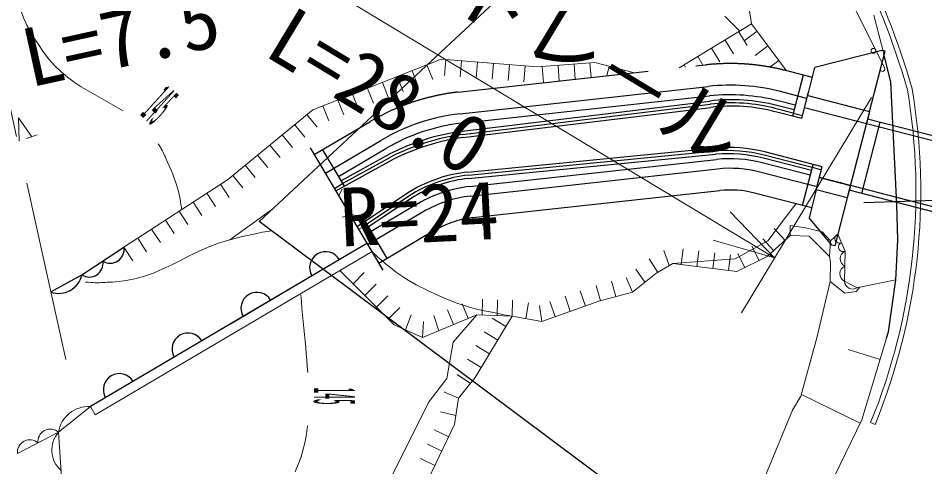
# Model space of a CAD drawing. Units: millimetres, scale not verified. Extents: x 40000 to 680000, y 20000 to 380000.
# Drawn here: x 477228 to 505615, y 280881 to 294928 of the extents above; entities that cross this region are included whole.
import ezdxf
from ezdxf.enums import TextEntityAlignment as Align

# ---------------------------------------------------------------- set-up
doc = ezdxf.new("R2010")
doc.units = ezdxf.units.MM
doc.header["$LTSCALE"] = 1000
doc.linetypes.add('CHAIN', pattern=[18.5, 12, -1.5, 3.5, -1.5])
doc.linetypes.add('DASHED', pattern=[7.5, 6, -1.5])
for name, color, linetype, lineweight in [('S-BGD-RSTR', 7, 'Continuous', 13), ('S-BMK', 2, 'CHAIN', 13), ('S-STR-HTXT', 7, 'Continuous', 13), ('S-STR-STR1', 1, 'Continuous', 25)]:
    doc.layers.add(name, color=color, linetype=linetype, lineweight=lineweight)
doc.styles.add('@ＭＳ ゴシック', font='')
doc.styles.add('ＭＳ ゴシック', font='')
doc.styles.get('@ＭＳ ゴシック').set_extended_font_data('@MS Gothic')
doc.styles.get('ＭＳ ゴシック').set_extended_font_data('MS Gothic')

msp = doc.modelspace()

# ---------------------------------------------------------------- linework, layer by layer
at = {"layer": 'S-BGD-RSTR', "lineweight": 25}
for p, q in [((502325, 304940), (484779, 288565)), ((504553, 292927), (504328, 293810)), ((501948, 292510), (502173, 293382)), ((491067, 291937), (498836, 292789)), ((504735, 289090), (504553, 292927)), ((491100, 291639), (498869, 292491)), ((501761, 291785), (501973, 292607)), ((501948, 292510), (503885, 292010)), ((491129, 291387), (498886, 292330)), ((491141, 291287), (498898, 292231)), ((491153, 291188), (498910, 292131)), ((501520, 292053), (500984, 292189)), ((501558, 292198), (501022, 292336)), ((503785, 291623), (501848, 292123)), ((501761, 291785), (500935, 291996)), ((501495, 291956), (500960, 292093)), ((501494, 291951), (501784, 291876)), ((486846, 290072), (488586, 291101)), ((486759, 290809), (487435, 289665)), ((487257, 289967), (488738, 290843)), ((491310, 290111), (499048, 290871)), ((491320, 290011), (499058, 290771)), ((502404, 290275), (500610, 290739)), ((487172, 289521), (488939, 290492)), ((487333, 289838), (488842, 290667)), ((487382, 289750), (488890, 290580)), ((491329, 289912), (499068, 290672)), ((491358, 289655), (499087, 290503)), ((502064, 290157), (500560, 290545)), ((502089, 290254), (500585, 290642)), ((491390, 289357), (499119, 290205)), ((502026, 290012), (500522, 290400)), ((501781, 289064), (502114, 290350)), ((502090, 290258), (502380, 290183)), ((502217, 289549), (502404, 290275)), ((501951, 289721), (500447, 290109)), ((503285, 289687), (502317, 289937)), ((487129, 289594), (487387, 289747)), ((502242, 289646), (501951, 289721)), ((489515, 289510), (487839, 288394)), ((489570, 289427), (488149, 288480)), ((489625, 289344), (488200, 288394)), ((491464, 288682), (499193, 289530)), ((502072, 288989), (500278, 289452)), ((502217, 289549), (501992, 288678)), ((503185, 289299), (502217, 289549)), ((503703, 289155), (514419, 289489)), ((489757, 289122), (488285, 288251)), ((504772, 287988), (504735, 289090)), ((489910, 288863), (488170, 287834)), ((504002, 274195), (484779, 288565)), ((488783, 287408), (488098, 288566)), ((490255, 288279), (488516, 287250)), ((488145, 287877), (479492, 282766)), ((504726, 287140), (504772, 287988)), ((479225, 286887), (480542, 287753)), ((504704, 286735), (504726, 287140)), ((478251, 286360), (479225, 286887)), ((504479, 285112), (504704, 286735)), ((504418, 284911), (504479, 285112))]:
    msp.add_line(p, q, dxfattribs=at)
at = {"layer": 'S-BGD-RSTR'}
for p, q in [((502375, 297355), (504356, 293369)), ((500190, 294744), (499995, 296027)), ((477410, 294913), (477335, 295117)), ((499508, 294836), (499356, 294987)), ((504328, 293810), (504018, 295023)), ((477504, 294709), (477410, 294913)), ((477613, 294505), (477504, 294709)), ((497923, 293372), (500190, 294744)), ((499663, 294680), (499508, 294836)), ((499824, 294523), (499663, 294680)), ((500190, 294744), (501281, 293281)), ((477735, 294301), (477613, 294505)), ((499789, 294501), (500047, 294073)), ((500361, 294516), (499960, 294217)), ((477866, 294098), (477735, 294301)), ((478002, 293894), (477866, 294098)), ((499361, 294242), (499620, 293815)), ((478179, 293656), (478002, 293894)), ((498933, 293983), (499192, 293556)), ((500702, 294058), (500301, 293759)), ((478366, 293444), (478179, 293656)), ((486457, 292053), (490477, 293645)), ((490477, 293645), (493477, 293398)), ((490615, 293634), (490574, 293135)), ((491113, 293593), (491072, 293094)), ((491611, 293552), (491570, 293053)), ((493477, 293398), (495287, 293536)), ((495130, 293524), (495164, 293069)), ((495287, 293536), (496523, 293219)), ((498505, 293725), (498669, 293454)), ((501043, 293600), (500766, 293394)), ((478563, 293253), (478366, 293444)), ((478769, 293081), (478563, 293253)), ((489561, 293282), (489745, 292818)), ((490026, 293467), (490210, 293002)), ((492110, 293511), (492069, 293012)), ((492608, 293470), (492567, 292971)), ((493106, 293428), (493065, 292930)), ((493634, 293410), (493672, 292911)), ((494133, 293448), (494170, 292960)), ((494631, 293486), (494667, 293015)), ((495730, 293422), (495654, 293123)), ((496215, 293298), (496185, 293181)), ((498077, 293466), (498121, 293394)), ((478980, 292926), (478769, 293081)), ((489096, 293098), (489280, 292633)), ((479197, 292782), (478980, 292926)), ((479417, 292649), (479197, 292782)), ((488166, 292730), (488350, 292265)), ((488631, 292914), (488815, 292449)), ((479639, 292523), (479417, 292649)), ((479862, 292401), (479639, 292523)), ((480083, 292280), (479862, 292401)), ((487701, 292546), (487885, 292081)), ((480301, 292156), (480083, 292280)), ((480515, 292028), (480301, 292156)), ((486772, 292178), (486956, 291713)), ((487236, 292362), (487421, 291897)), ((483783, 289869), (486457, 292053)), ((486274, 291903), (486590, 291516)), ((477261, 291081), (477236, 291811)), ((477236, 291811), (477659, 291215)), ((485886, 291587), (486203, 291200)), ((477493, 291159), (477824, 291271)), ((485499, 291271), (485815, 290883)), ((481635, 290964), (481616, 290995)), ((481654, 290933), (481635, 290964)), ((481673, 290901), (481654, 290933)), ((481692, 290868), (481673, 290901)), ((481710, 290836), (481692, 290868)), ((481728, 290802), (481710, 290836)), ((481746, 290769), (481728, 290802)), ((481764, 290734), (481746, 290769)), ((481781, 290699), (481764, 290734)), ((481798, 290664), (481781, 290699)), ((485112, 290954), (485428, 290567)), ((481815, 290628), (481798, 290664)), ((481831, 290592), (481815, 290628)), ((481897, 290443), (481831, 290592)), ((481958, 290303), (481897, 290443)), ((484725, 290638), (485041, 290251)), ((482014, 290172), (481958, 290303)), ((482066, 290046), (482014, 290172)), ((484337, 290322), (484654, 289935)), ((480542, 287753), (483783, 289869)), ((482114, 289922), (482066, 290046)), ((482157, 289799), (482114, 289922)), ((483950, 290006), (484266, 289618)), ((482197, 289674), (482157, 289799)), ((482233, 289545), (482197, 289674)), ((483567, 289728), (483840, 289310)), ((482266, 289408), (482233, 289545)), ((482297, 289262), (482266, 289408)), ((483135, 289446), (483408, 289027)), ((482324, 289105), (482297, 289262)), ((482349, 288933), (482324, 289105)), ((482703, 289164), (482976, 288745)), ((500696, 287960), (501509, 289029)), ((501509, 289029), (501590, 289113)), ((482271, 288882), (482544, 288463)), ((485201, 288959), (483853, 287988)), ((487373, 288694), (487732, 288796)), ((481839, 288600), (482112, 288181)), ((491755, 288456), (491972, 288584)), ((491987, 288359), (491755, 288456)), ((491972, 288584), (491987, 288359)), ((501880, 288360), (501393, 288438)), ((501393, 288438), (501399, 288119)), ((481406, 288318), (481680, 287899)), ((484215, 288081), (484556, 288158)), ((484556, 288158), (484881, 288223)), ((484881, 288223), (485168, 288274)), ((501236, 287972), (500901, 288343)), ((502402, 288237), (501880, 288360)), ((502661, 287960), (502402, 288237)), ((502893, 288165), (502661, 287960)), ((502893, 288165), (503117, 287630)), ((480974, 288036), (481248, 287617)), ((483176, 287756), (483501, 287879)), ((483501, 287879), (483853, 287988)), ((483853, 287988), (484215, 288081)), ((488154, 287883), (483859, 285342)), ((488307, 287625), (488154, 287883)), ((499674, 287394), (500696, 287960)), ((500879, 287650), (500544, 288022)), ((501399, 288119), (500673, 287465)), ((501993, 288098), (501399, 288119)), ((502631, 287470), (501993, 288098)), ((502661, 287960), (502631, 287470)), ((480542, 287753), (480815, 287335)), ((482585, 287485), (482872, 287624)), ((482872, 287624), (483176, 287756)), ((488307, 287625), (484012, 285083)), ((488307, 287625), (488358, 287572)), ((488358, 287572), (488405, 287526)), ((497615, 287182), (497445, 287652)), ((497983, 287213), (498046, 287709)), ((498479, 287151), (498542, 287647)), ((498975, 287088), (499038, 287584)), ((500426, 287340), (500201, 287787)), ((503117, 287630), (503099, 286693)), ((482036, 287206), (482308, 287344)), ((482308, 287344), (482585, 287485)), ((488405, 287526), (488448, 287485)), ((488448, 287485), (488489, 287447)), ((488489, 287447), (488527, 287412)), ((488527, 287412), (488563, 287379)), ((488563, 287379), (488600, 287348)), ((488600, 287348), (488637, 287316)), ((488637, 287316), (488676, 287284)), ((488676, 287284), (488717, 287250)), ((497252, 286965), (496987, 287389)), ((497722, 287247), (499674, 287394)), ((499472, 287025), (499534, 287521)), ((500673, 287465), (499732, 286992)), ((499979, 287116), (499755, 287562)), ((502631, 287470), (502666, 287284)), ((502666, 287284), (502650, 286683)), ((481482, 286955), (481762, 287075)), ((481762, 287075), (482036, 287206)), ((489005, 285330), (487299, 287028)), ((488717, 287250), (488761, 287214)), ((488761, 287214), (488810, 287174)), ((488810, 287174), (488945, 287066)), ((488945, 287066), (489074, 286968)), ((496852, 286660), (496563, 287068)), ((497722, 287247), (497195, 286931)), ((499732, 286992), (497722, 287247)), ((480544, 286702), (480878, 286764)), ((480878, 286764), (481189, 286850)), ((481189, 286850), (481482, 286955)), ((487714, 286615), (488066, 286970)), ((489074, 286968), (489199, 286879)), ((489199, 286879), (489322, 286797)), ((489322, 286797), (489443, 286722)), ((489443, 286722), (489564, 286651)), ((496458, 286350), (496267, 286812)), ((497195, 286931), (496458, 286350)), ((504704, 286735), (503582, 286502)), ((479333, 286667), (479421, 286658)), ((479421, 286658), (479501, 286652)), ((479501, 286652), (479575, 286648)), ((479575, 286648), (479644, 286645)), ((479644, 286645), (479709, 286645)), ((479709, 286645), (479771, 286646)), ((479771, 286646), (479833, 286648)), ((479833, 286648), (479896, 286651)), ((479896, 286651), (479960, 286654)), ((479960, 286654), (480028, 286658)), ((480028, 286658), (480101, 286663)), ((480101, 286663), (480180, 286667)), ((480180, 286667), (480544, 286702)), ((488083, 286248), (488435, 286602)), ((489564, 286651), (489688, 286583)), ((489688, 286583), (489815, 286517)), ((489815, 286517), (489948, 286451)), ((489948, 286451), (490087, 286385)), ((495456, 286078), (495324, 286561)), ((495939, 286210), (495807, 286692)), ((502650, 286683), (502233, 284917)), ((502650, 286683), (503114, 286320)), ((503099, 286693), (503492, 286490)), ((503461, 286367), (503582, 286502)), ((503492, 286490), (503582, 286502)), ((486098, 286055), (486083, 286267)), ((488452, 285881), (488804, 286235)), ((490087, 286385), (490235, 286316)), ((490235, 286316), (490392, 286244)), ((490392, 286244), (490595, 286153)), ((490595, 286153), (490783, 286075)), ((494515, 285750), (494349, 286221)), ((494987, 285915), (494821, 286387)), ((496458, 286350), (495408, 286063)), ((503114, 286320), (503461, 286367)), ((486115, 285845), (486098, 286055)), ((488820, 285514), (489173, 285868)), ((490783, 286075), (490960, 286008)), ((490960, 286008), (491130, 285949)), ((491321, 285525), (491129, 285987)), ((491130, 285949), (491296, 285897)), ((491296, 285897), (491462, 285851)), ((491751, 285631), (491770, 286131)), ((492221, 285613), (492240, 286113)), ((492691, 285595), (492710, 286095)), ((493119, 285522), (493203, 286015)), ((493623, 285436), (493554, 285931)), ((495408, 286063), (493623, 285436)), ((494044, 285584), (493878, 286055)), ((486133, 285636), (486115, 285845)), ((486152, 285429), (486133, 285636)), ((489354, 285172), (489529, 285641)), ((491591, 285637), (489889, 284930)), ((490397, 285141), (490243, 285617)), ((490859, 285333), (490667, 285795)), ((490845, 284788), (491591, 285637)), ((491462, 285851), (491633, 285809)), ((492691, 285595), (491539, 283675)), ((492691, 285595), (491591, 285637)), ((491633, 285809), (491813, 285769)), ((491813, 285769), (492004, 285729)), ((492004, 285729), (492212, 285688)), ((492212, 285688), (492439, 285644)), ((492439, 285644), (492691, 285595)), ((493623, 285436), (492691, 285595)), ((486171, 285223), (486152, 285429)), ((489889, 284930), (489005, 285330)), ((489889, 284930), (489915, 285429)), ((492501, 285278), (492072, 285536)), ((484011, 285083), (479644, 282508)), ((484012, 285083), (484011, 285083)), ((486191, 285020), (486171, 285223)), ((486210, 284818), (486191, 285020)), ((492243, 284850), (491815, 285107)), ((486230, 284617), (486210, 284818)), ((490650, 283643), (490845, 284788)), ((502233, 284917), (501735, 283094)), ((503641, 282349), (504418, 284911)), ((486248, 284419), (486230, 284617)), ((491986, 284421), (491557, 284678)), ((504216, 284246), (503216, 284550)), ((486266, 284222), (486248, 284419)), ((486282, 284027), (486266, 284222)), ((491729, 283992), (491300, 284249)), ((486296, 283834), (486282, 284027)), ((490094, 282930), (490650, 283643)), ((491387, 283490), (490975, 283774)), ((491539, 283675), (491012, 283031)), ((491012, 283031), (490554, 283232)), ((491012, 283031), (490893, 282209)), ((501471, 282659), (501735, 283094)), ((503594, 282251), (501749, 283148)), ((479492, 282766), (478492, 281963)), ((479492, 282766), (479644, 282508)), ((487768, 278297), (490094, 282930)), ((490933, 282487), (490448, 282606)), ((500626, 280612), (501471, 282659)), ((490893, 282209), (489445, 279187)), ((503641, 282349), (501848, 278661)), ((503917, 282268), (504056, 282212)), ((478492, 281963), (477208, 281296)), ((478492, 281963), (478730, 278374)), ((486213, 281672), (486258, 281918)), ((486258, 281918), (486291, 282168)), ((490709, 281825), (490258, 282042)), ((486156, 281430), (486213, 281672)), ((486086, 281191), (486156, 281430)), ((490493, 281375), (490042, 281591)), ((486000, 280957), (486086, 281191)), ((490277, 280924), (489826, 281140)), ((485900, 280726), (486000, 280957))]:
    msp.add_line(p, q, dxfattribs=at)
at = {"layer": 'S-BGD-RSTR', "linetype": 'DASHED', "lineweight": 25}
for p, q in [((504273, 293915), (502173, 293382)), ((503885, 292010), (504370, 293890)), ((504370, 293890), (504273, 293915)), ((490993, 292612), (498762, 293464)), ((502093, 293071), (501267, 293284)), ((501802, 293146), (501470, 291859)), ((501633, 292488), (501097, 292627)), ((501923, 292413), (501633, 292488)), ((503885, 292010), (503785, 291623)), ((486500, 290656), (488240, 291686)), ((486374, 290869), (488642, 287037)), ((503285, 289687), (503185, 289299)), ((503185, 289299), (502217, 289549)), ((503185, 289299), (502796, 287795)), ((502700, 287820), (501992, 288678)), ((502796, 287795), (502700, 287820))]:
    msp.add_line(p, q, dxfattribs=at)
at = {"layer": 'S-BGD-RSTR', "color": 1}
for p, q in [((494920, 290440), (494920, 290440)), ((487266, 289362), (487375, 289581)), ((502961, 289770), (502971, 289792)), ((503073, 289741), (502971, 289792)), ((487544, 289078), (487388, 289156)), ((487494, 288977), (487544, 289078))]:
    msp.add_line(p, q, dxfattribs=at)
at = {"layer": 'S-BGD-RSTR', "color": 1, "lineweight": 25}
msp.add_line((502317, 289937), (503285, 289687), dxfattribs=at)
at = {"layer": 'S-BGD-RSTR', "color": 6}
msp.add_line((487887, 288312), (488155, 288470), dxfattribs=at)
at = {"layer": 'S-BGD-RSTR'}
msp.add_circle((504007, 293904), 75, dxfattribs=at)
for centre, radius, start, end in [((481680, 285963), 24336, 16.036, 37.9662), ((481680, 285963), 24486, 16.0162, 37.9758), ((504289, 293335), 75, 206.4296, 26.4296), ((486184, 289501), 19152, 337.8116, 9.5708), ((486184, 289501), 19302, 337.8116, 9.5959), ((502944, 288028), 145, 110.6969, 294.8687), ((503056, 287762), 145, 110.6969, 294.8687), ((503221, 287394), 258, 113.7086, 244.1158), ((503212, 286925), 258, 113.7086, 244.1158), ((503353, 286702), 254, 182.1459, 303.4121), ((479428, 281821), 947, 86.1585, 171.3843), ((478234, 281675), 387, 48.1551, 186.7208), ((479125, 281404), 844, 138.524, 229.0634), ((477592, 281342), 387, 48.1551, 186.7208)]:
    msp.add_arc(centre, radius, start, end, dxfattribs=at)
at = {"layer": 'S-BGD-RSTR', "linetype": 'DASHED', "lineweight": 25}
for centre, start, end in [((499523, 286527), 75.5263, 96.2584), ((491794, 285679), 96.6389, 120.6103)]:
    msp.add_arc(centre, 6979, start, end, dxfattribs=at)
at = {"layer": 'S-BGD-RSTR', "lineweight": 25}
for centre, radius, start, end in [((499523, 286527), 6300, 75.5263, 96.2584), ((499523, 286527), 6000, 75.5263, 96.2584), ((499578, 286915), 5459, 75.065, 97.2754), ((499578, 286915), 5359, 75.065, 97.2754), ((499578, 286915), 5259, 75.065, 97.2754), ((491794, 285679), 6300, 96.6389, 120.6103), ((491794, 285679), 6000, 96.6389, 120.6103), ((492106, 284283), 7170, 97.8324, 117.0799), ((492106, 284283), 7070, 97.8324, 117.0799), ((492106, 284283), 6970, 97.8324, 117.0799), ((499406, 285816), 5067, 76.2917, 93.9867), ((499406, 285816), 4967, 76.2917, 93.9867), ((499406, 285816), 4867, 76.2917, 93.9867), ((499523, 286527), 4000, 75.5263, 96.2584), ((499523, 286527), 3700, 75.5263, 96.2584), ((491794, 285679), 4458, 96.2584, 120.6103), ((491794, 285679), 4358, 96.2584, 120.6103), ((491794, 285679), 4258, 96.2584, 120.6103), ((491794, 285679), 4000, 96.2584, 120.6103), ((491794, 285679), 3700, 96.2584, 120.6103), ((499523, 286527), 3021, 75.5263, 96.2584), ((491794, 285679), 3021, 96.2584, 120.6103), ((480111, 287692), 436, 238.5798, 8.1244), ((486853, 287114), 500, 30.5704, 210.5704), ((479452, 287258), 436, 238.5798, 8.1244), ((478497, 287060), 748, 250.9311, 346.6205), ((484701, 285843), 500, 30.5704, 210.5704), ((482548, 284571), 500, 30.5704, 210.5704), ((480396, 283300), 500, 30.5704, 210.5704)]:
    msp.add_arc(centre, radius, start, end, dxfattribs=at)
at = {"layer": 'S-BMK'}
msp.add_line((473522, 307823), (478718, 284240), dxfattribs=at)
msp.add_arc((484779, 288565), 24000, 323.2209, 43.0233, dxfattribs=at)
at = {"layer": 'S-STR-HTXT'}
for p, q in [((500906, 287419), (478173, 301147)), ((503941, 292445), (499872, 285707)), ((500906, 287419), (499520, 288861)), ((498985, 287975), (500906, 287419))]:
    msp.add_line(p, q, dxfattribs=at)
at = {"layer": 'S-STR-STR1'}
for p, q in [((503885, 292010), (503185, 289299)), ((504209, 291668), (503635, 289441)), ((515404, 288624), (503785, 291623)), ((515441, 288769), (503822, 291768)), ((514904, 286687), (503285, 289687)), ((514866, 286542), (503247, 289541))]:
    msp.add_line(p, q, dxfattribs=at)

# ---------------------------------------------------------------- texts
at = {"layer": 'S-BGD-RSTR', "style": 'ＭＳ ゴシック', "width": 0.2}
for rotation, p in [(317.849, (480761, 291615)), (269.893, (486093, 283368))]:
    msp.add_text('145', height=1320, rotation=rotation, dxfattribs=at).set_placement(p, align=Align.BOTTOM_LEFT)
at = {"layer": 'S-BGD-RSTR', "style": 'ＭＳ ゴシック'}
msp.add_text('R=24', height=1833, rotation=2.851, dxfattribs=at).set_placement((492270, 288938), align=Align.MIDDLE_RIGHT)
at = {"layer": 'S-STR-HTXT', "style": 'ＭＳ ゴシック'}
msp.add_text('ガ－ドレ－ル', height=1833, rotation=328.875, dxfattribs=at).set_placement((492570, 293622), align=Align.BOTTOM_CENTER)
at = {"layer": 'S-STR-HTXT', "style": '@ＭＳ ゴシック'}
for s, rotation, p in [('L=7.5', 12.426, (480243, 295214)), ('L=28.0', 328.875, (489023, 293427))]:
    msp.add_text(s, height=1833, rotation=rotation, dxfattribs=at).set_placement(p, align=Align.TOP_CENTER)

doc.saveas('drawing.dxf')
